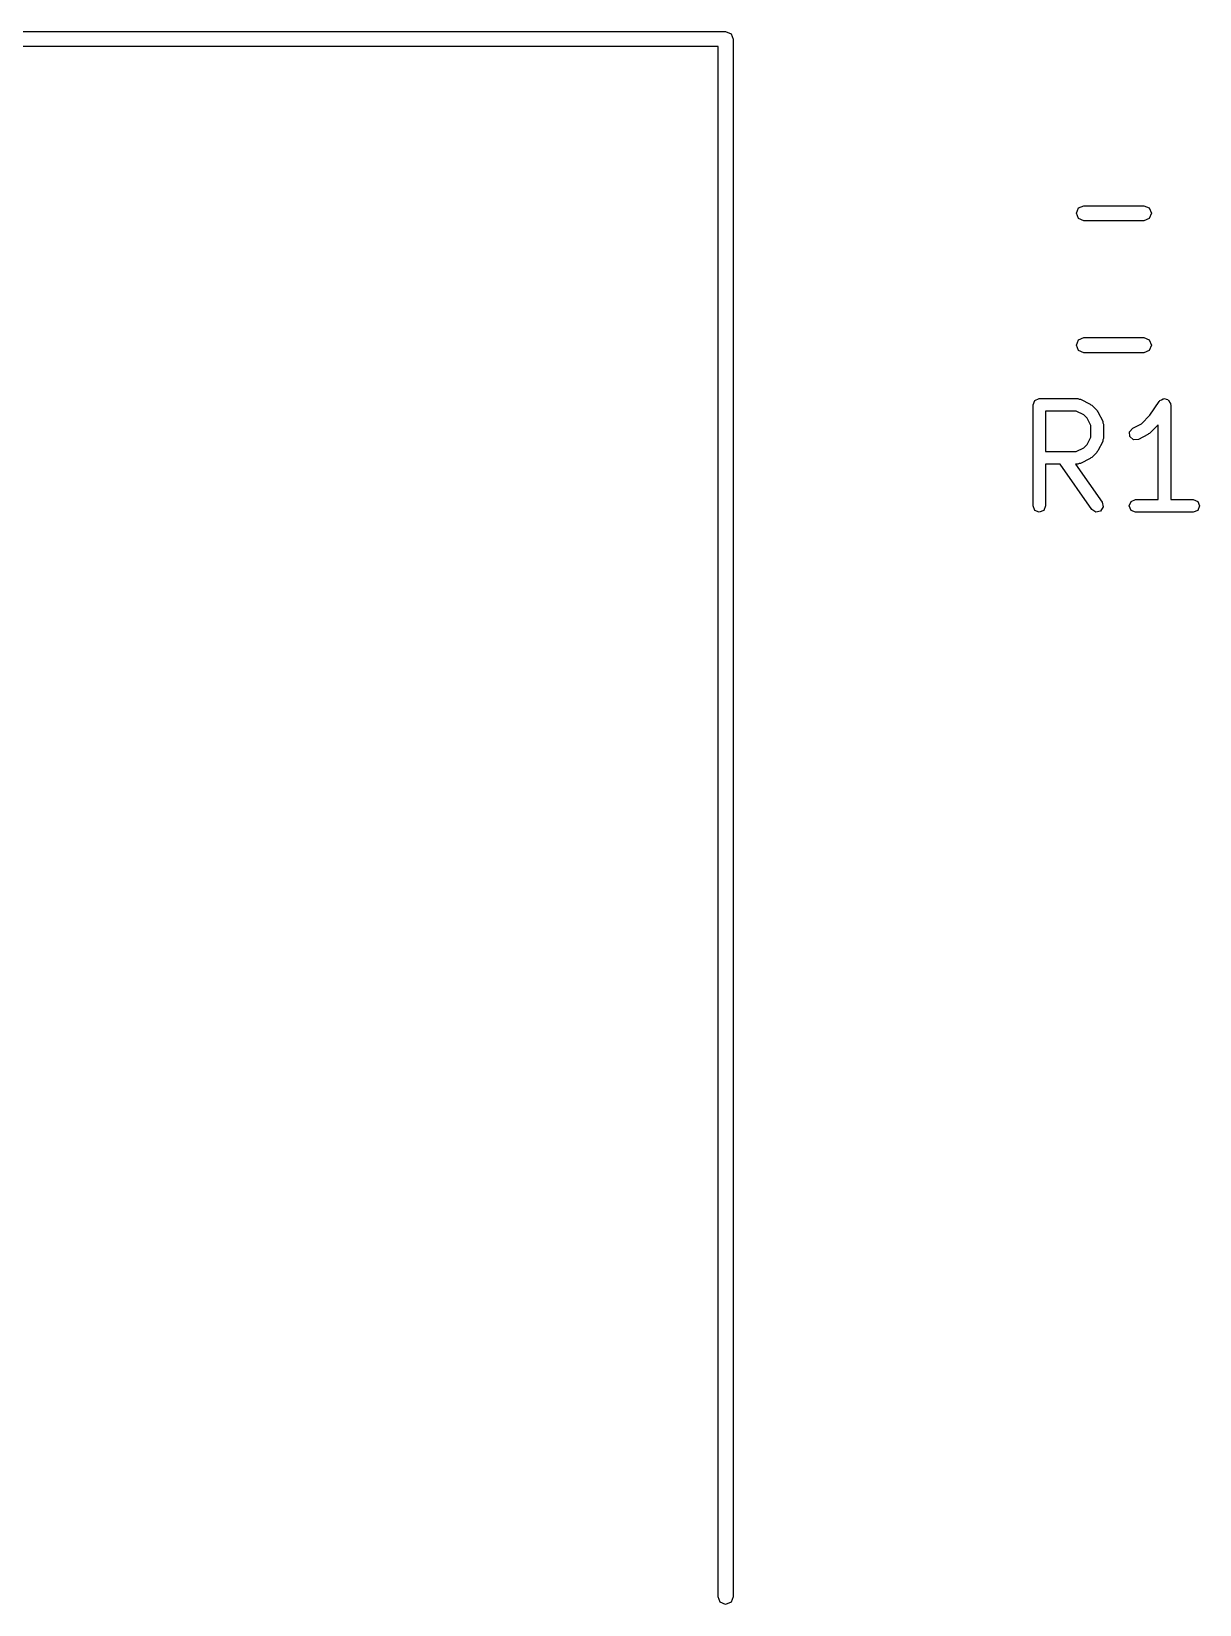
# Model space of a CAD drawing. Extents: x 122 to 172.6, y -115.2 to -66.6.
# Drawn here: x 159.98 to 169.23, y -115.21 to -102.75 of the extents above; entities that cross this region are included whole.
import ezdxf

# ---------------------------------------------------------------- set-up
doc = ezdxf.new("R2010")
doc.units = 0
doc.layers.add('BLACK', color=7, linetype='CONTINUOUS')

msp = doc.modelspace()

# ---------------------------------------------------------------- linework, layer by layer
at = {"layer": 'BLACK', "linetype": 'CONTINUOUS'}
for p, q in [((134.505, -102.749669), (165.475, -102.749669)), ((165.475, -102.749669), (165.517426, -102.767243)), ((165.517426, -102.767243), (165.535, -102.809669)), ((165.415, -102.869669), (134.565, -102.869669)), ((165.415, -115.149669), (165.415, -102.869669)), ((165.535, -102.809669), (165.535, -115.149669)), ((168.252742, -104.19), (168.270316, -104.147574)), ((168.270316, -104.147574), (168.312742, -104.13)), ((168.312742, -104.13), (168.787258, -104.13)), ((168.787258, -104.13), (168.829684, -104.147574)), ((168.829684, -104.147574), (168.847258, -104.19)), ((168.270316, -104.232426), (168.252742, -104.19)), ((168.312742, -104.25), (168.270316, -104.232426)), ((168.787258, -104.25), (168.312742, -104.25)), ((168.829684, -104.232426), (168.787258, -104.25)), ((168.847258, -104.19), (168.829684, -104.232426)), ((168.252742, -105.235), (168.270316, -105.192574)), ((168.270316, -105.277426), (168.252742, -105.235)), ((168.270316, -105.192574), (168.312742, -105.175)), ((168.312742, -105.295), (168.270316, -105.277426)), ((168.312742, -105.175), (168.787258, -105.175)), ((168.787258, -105.175), (168.829684, -105.192574)), ((168.829684, -105.277426), (168.787258, -105.295)), ((168.829684, -105.192574), (168.847258, -105.235)), ((168.847258, -105.235), (168.829684, -105.277426)), ((168.787258, -105.295), (168.312742, -105.295)), ((167.924169, -105.67204), (167.959524, -105.657395)), ((167.959524, -105.657395), (168.264286, -105.657395)), ((168.264286, -105.657395), (168.275038, -105.661848)), ((168.928097, -105.666467), (168.940195, -105.658366)), ((168.940195, -105.658366), (168.945244, -105.659364)), ((168.945244, -105.659364), (168.95, -105.657395)), ((168.95, -105.657395), (168.963452, -105.662967)), ((167.909524, -105.707395), (167.924169, -105.67204)), ((167.909524, -106.507395), (167.909524, -105.707395)), ((168.252483, -105.757395), (168.009524, -105.757395)), ((168.009524, -105.757395), (168.009524, -106.076442)), ((168.310858, -105.786582), (168.252483, -105.757395)), ((168.275038, -105.661848), (168.286647, -105.662674)), ((168.286647, -105.662674), (168.362837, -105.700769)), ((168.362837, -105.700769), (168.368228, -105.706985)), ((168.368228, -105.706985), (168.375831, -105.710135)), ((168.375831, -105.710135), (168.413926, -105.748229)), ((168.413926, -105.748229), (168.417075, -105.755832)), ((168.417075, -105.755832), (168.423292, -105.761224)), ((168.423292, -105.761224), (168.461388, -105.837415)), ((168.834953, -105.789825), (168.908398, -105.67966)), ((168.908398, -105.67966), (168.912675, -105.676795)), ((168.912675, -105.676795), (168.914645, -105.67204)), ((168.914645, -105.67204), (168.928097, -105.666467)), ((168.963452, -105.662967), (168.977735, -105.665793)), ((168.977735, -105.665793), (168.980599, -105.67007)), ((168.980599, -105.67007), (168.985355, -105.67204)), ((168.985355, -105.67204), (168.990927, -105.685492)), ((168.990927, -105.685492), (168.999029, -105.69759)), ((168.999029, -105.69759), (168.99803, -105.702639)), ((168.99803, -105.702639), (169, -105.707395)), ((169, -105.707395), (169, -106.457395)), ((168.337478, -105.813203), (168.310858, -105.786582)), ((168.366667, -105.871579), (168.337478, -105.813203)), ((168.366667, -105.962257), (168.366667, -105.871579)), ((168.461388, -105.837415), (168.462213, -105.849023)), ((168.462213, -105.849023), (168.466667, -105.859776)), ((168.466667, -105.859776), (168.466667, -105.974061)), ((168.673994, -105.920155), (168.699068, -105.891245)), ((168.699068, -105.891245), (168.768, -105.856778)), ((168.768, -105.856778), (168.834953, -105.789825)), ((168.9, -105.8662), (168.832975, -105.933226)), ((168.9, -106.457395), (168.9, -105.8662)), ((168.310858, -106.047254), (168.337478, -106.020633)), ((168.337478, -106.020633), (168.366667, -105.962257)), ((168.461388, -105.996422), (168.423292, -106.072613)), ((168.462213, -105.984813), (168.461388, -105.996422)), ((168.466667, -105.974061), (168.462213, -105.984813)), ((168.676707, -105.958326), (168.673994, -105.920155)), ((168.705617, -105.9834), (168.676707, -105.958326)), ((168.743788, -105.980687), (168.705617, -105.9834)), ((168.81998, -105.942592), (168.743788, -105.980687)), ((168.825371, -105.936375), (168.81998, -105.942592)), ((168.832975, -105.933226), (168.825371, -105.936375)), ((168.009524, -106.076442), (168.252483, -106.076442)), ((168.252483, -106.076442), (168.310858, -106.047254)), ((168.362837, -106.133068), (168.286647, -106.171163)), ((168.368228, -106.126851), (168.362837, -106.133068)), ((168.375831, -106.123702), (168.368228, -106.126851)), ((168.413926, -106.085608), (168.375831, -106.123702)), ((168.417075, -106.078004), (168.413926, -106.085608)), ((168.423292, -106.072613), (168.417075, -106.078004)), ((168.123967, -106.176442), (168.009524, -106.176442)), ((168.009524, -106.176442), (168.009524, -106.507395)), ((168.375705, -106.536068), (168.123967, -106.176442)), ((168.264286, -106.176442), (168.246033, -106.176442)), ((168.246033, -106.176442), (168.457628, -106.478722)), ((168.275038, -106.171988), (168.264286, -106.176442)), ((168.286647, -106.171163), (168.275038, -106.171988)), ((167.924169, -106.54275), (167.909524, -106.507395)), ((168.009524, -106.507395), (167.994879, -106.54275)), ((168.465906, -106.516084), (168.44534, -106.548356)), ((168.457628, -106.478722), (168.465906, -106.516084)), ((168.671428, -106.507395), (168.686073, -106.47204)), ((168.686073, -106.54275), (168.671428, -106.507395)), ((168.686073, -106.47204), (168.721428, -106.457395)), ((168.721428, -106.457395), (168.9, -106.457395)), ((169, -106.457395), (169.178571, -106.457395)), ((169.178571, -106.457395), (169.213926, -106.47204)), ((169.213926, -106.47204), (169.228571, -106.507395)), ((169.228571, -106.507395), (169.213926, -106.54275)), ((167.959524, -106.557395), (167.924169, -106.54275)), ((167.994879, -106.54275), (167.959524, -106.557395)), ((168.407978, -106.556633), (168.375705, -106.536068)), ((168.44534, -106.548356), (168.407978, -106.556633)), ((168.721428, -106.557395), (168.686073, -106.54275)), ((168.95, -106.557395), (168.721428, -106.557395)), ((169.178571, -106.557395), (168.95, -106.557395)), ((169.213926, -106.54275), (169.178571, -106.557395)), ((165.432574, -115.192095), (165.415, -115.149669)), ((165.475, -115.209669), (165.432574, -115.192095)), ((165.517426, -115.192095), (165.475, -115.209669)), ((165.535, -115.149669), (165.517426, -115.192095))]:
    msp.add_line(p, q, dxfattribs=at)

doc.saveas('drawing.dxf')
